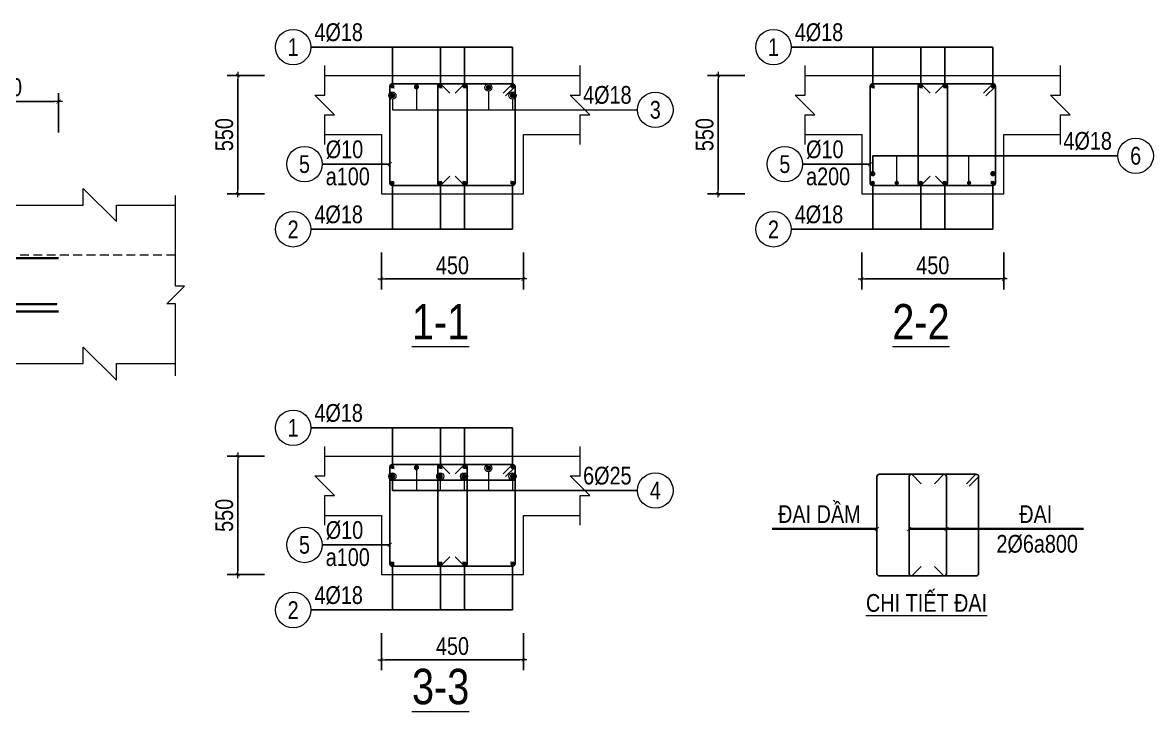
# Model space of a CAD drawing. Header units: millimetres. Extents: x 397144 to 10081729, y 99180 to 1327802.
# Drawn here: x 4983770 to 4993337, y 689748 to 695570 of the extents above; entities that cross this region are included whole.
import ezdxf
from ezdxf.enums import TextEntityAlignment as Align

# ---------------------------------------------------------------- set-up
doc = ezdxf.new("R2010")
doc.units = ezdxf.units.MM
doc.header["$PDSIZE"] = -10
doc.linetypes.add('HIDDEN', pattern=[0.375, 0.25, -0.125])
doc.layers.get('0').update_dxf_attribs({"linetype": 'CONTINUOUS'})
doc.layers.get('Defpoints').update_dxf_attribs({"color": 12, "linetype": 'CONTINUOUS'})
for name, color, linetype, lineweight in [('kata_dim', 8, 'CONTINUOUS', 13), ('kata_net khuat', 9, 'HIDDEN', 5), ('kata_net manh', 8, 'CONTINUOUS', 5), ('kata_net thay', 4, 'CONTINUOUS', 20), ('kata_text', 7, 'CONTINUOUS', 20), ('kata_thep chu', 1, 'CONTINUOUS', 35), ('kata_thep dai', 220, 'CONTINUOUS', 25)]:
    doc.layers.add(name, color=color, linetype=linetype, lineweight=lineweight)
doc.layers.add('KTH', color=7, linetype='CONTINUOUS', lineweight=5, true_color=0x004d99)
doc.styles.add('kata_text', font='arial.ttf', dxfattribs={"width": 0.8})
doc.styles.add('Star-HelCon', font='VHELVCN_0.TTF')
doc.dimstyles.new('kata_dim_30', dxfattribs={"dimscale": 60, "dimtxt": 2.5, "dimasz": 0.5, "dimexe": 1.5, "dimexo": 2.5, "dimtad": 1, "dimdec": 0, "dimlfac": 0.5, "dimzin": 0, "dimdsep": 46, "dimtxsty": 'kata_text', "dimblk": 'kata_block_ArchTick', "dimcen": 0.09, "dimdle": 1.2, "dimclrd": 8, "dimclre": 8, "dimclrt": 3, "dimadec": 0, "dimazin": 0, "dimtfac": 1, "dimtdec": 0, "dimtix": 1, "dimtofl": 0, "dimtmove": 0, "dimatfit": 3, "dimfxl": 3.75, "dimfxlon": 1, "dimtolj": 1, "dimtzin": 0, "dimarcsym": 0})
doc.dimstyles.new('kata_dim_70', dxfattribs={"dimscale": 70, "dimtxt": 2.15, "dimasz": 0.5, "dimexe": 1, "dimexo": 2, "dimtad": 1, "dimdec": 0, "dimrnd": 5, "dimzin": 0, "dimdsep": 46, "dimtxsty": 'Star-HelCon', "dimblk": 'kata_block_ArchTick', "dimcen": 0.09, "dimdle": 1.2, "dimclrd": 8, "dimclre": 8, "dimclrt": 3, "dimadec": 0, "dimazin": 0, "dimtfac": 1, "dimtdec": 0, "dimtix": 1, "dimtmove": 2, "dimatfit": 3, "dimfxl": 3.75, "dimfxlon": 1, "dimtolj": 1, "dimtzin": 0, "dimarcsym": 0})

# ---------------------------------------------------------------- blocks, each defined once
blk = doc.blocks.new('kata_block_ArchTick')
at = {"color": 8}
blk.add_line((1, 0), (-1, 0), dxfattribs=at)
at = {"color": 8, "const_width": 0.15}
blk.add_lwpolyline([(-0.5, -0.5), (0.5, 0.5)], dxfattribs=at)
blk = doc.blocks.new('*D630')
at = {"layer": 'Defpoints', "color": 0, "transparency": 16777216}
for p in [(4984073.1, 694902.4), (4983073.1, 694639.9), (4984073.1, 693539.4)]:
    blk.add_point(p, dxfattribs=at)
at = {"layer": 'KTH', "color": 8, "lineweight": -2, "transparency": 16777216}
for p, q in [((4983073.1, 694779.9), (4983073.1, 694972.4)), ((4984073.1, 694639.9), (4984073.1, 694972.4)), ((4983108.1, 694902.4), (4984038.1, 694902.4))]:
    blk.add_line(p, q, dxfattribs=at)
at = {"layer": 'KTH', "color": 8, "lineweight": -2, "transparency": 16777216, "xscale": 35, "yscale": 35, "zscale": 35, "rotation": 180}
blk.add_blockref('kata_block_ArchTick', (4983073.1, 694902.4), dxfattribs=at)
at = {"layer": 'KTH', "color": 8, "lineweight": -2, "transparency": 16777216, "xscale": 35, "yscale": 35, "zscale": 35}
blk.add_blockref('kata_block_ArchTick', (4984073.1, 694902.4), dxfattribs=at)
at = {"layer": 'KTH', "color": 3, "transparency": 16777216, "insert": (4983573.1, 695023), "char_height": 150.5, "attachment_point": 5, "style": 'Star-HelCon'}
blk.add_mtext('\\A1;1000', dxfattribs=at)
blk = doc.blocks.new('*D632')
at = {"layer": 'Defpoints', "color": 0, "transparency": 16777216}
for p in [(4986806.2, 694123), (4988006.2, 694123), (4988006.2, 693403)]:
    blk.add_point(p, dxfattribs=at)
at = {"layer": 'kata_dim', "color": 8, "lineweight": -2, "transparency": 16777216}
for p, q in [((4986806.2, 693628), (4986806.2, 693313)), ((4988006.2, 693628), (4988006.2, 693313)), ((4986836.2, 693403), (4987976.2, 693403))]:
    blk.add_line(p, q, dxfattribs=at)
at = {"layer": 'kata_dim', "color": 8, "lineweight": -2, "transparency": 16777216, "xscale": 30, "yscale": 30, "zscale": 30, "rotation": 180}
blk.add_blockref('kata_block_ArchTick', (4986806.2, 693403), dxfattribs=at)
at = {"layer": 'kata_dim', "color": 8, "lineweight": -2, "transparency": 16777216, "xscale": 30, "yscale": 30, "zscale": 30}
blk.add_blockref('kata_block_ArchTick', (4988006.2, 693403), dxfattribs=at)
at = {"layer": 'kata_dim', "color": 3, "transparency": 16777216, "insert": (4987406.2, 693517.1), "char_height": 150, "attachment_point": 5, "style": 'kata_text'}
blk.add_mtext('\\A1;450', dxfattribs=at)
blk = doc.blocks.new('kata_block_TD')
at = {"color": 6, "linetype": 'ByBlock', "lineweight": -2, "style": 'kata_text', "width": 0.8}
blk.add_attdef('SECTDET2', text='', height=5, dxfattribs=at).set_placement((0, 7.97), align=Align.CENTER)
at = {"color": 0, "linetype": 'ByBlock', "lineweight": -2, "style": 'kata_text', "width": 0.8}
blk.add_attdef('SECTDET1', text='', height=5, dxfattribs=at).set_placement((0, 1.47), align=Align.CENTER)
at = {"color": 3, "lineweight": 25, "style": 'kata_text', "width": 0.8}
blk.add_attdef('SSCALE', text='', height=2.5, dxfattribs=at).set_placement((0, -4), align=Align.CENTER)
blk = doc.blocks.new('*D633')
at = {"layer": 'Defpoints', "color": 0, "transparency": 16777216}
for p in [(4985590.2, 695123), (4986806.2, 695123), (4986806.2, 694123)]:
    blk.add_point(p, dxfattribs=at)
at = {"layer": 'kata_dim', "color": 8, "lineweight": -2, "transparency": 16777216}
for p, q in [((4985815.2, 695123), (4985500.2, 695123)), ((4985590.2, 694153), (4985590.2, 695093)), ((4985815.2, 694123), (4985500.2, 694123))]:
    blk.add_line(p, q, dxfattribs=at)
at = {"layer": 'kata_dim', "color": 8, "lineweight": -2, "transparency": 16777216, "xscale": 30, "yscale": 30, "zscale": 30}
for p, rotation in [((4985590.2, 695123), 90), ((4985590.2, 694123), 270)]:
    blk.add_blockref('kata_block_ArchTick', p, dxfattribs=dict(at, rotation=rotation))
at = {"layer": 'kata_dim', "color": 3, "transparency": 16777216, "insert": (4985476.1, 694623), "char_height": 150, "attachment_point": 5, "rotation": 90, "style": 'kata_text'}
blk.add_mtext('\\A1;550', dxfattribs=at)
blk = doc.blocks.new('kata_block_THEP')
at = {"layer": 'kata_thep chu', "color": 0}
for p, q in [((-0.5, 0), (0.5, 0)), ((-0.35, 0.35), (0.35, -0.35)), ((0.35, 0.35), (-0.35, -0.35)), ((0, 0.5), (0, -0.5))]:
    blk.add_line(p, q, dxfattribs=at)
at = {"layer": 'kata_thep chu', "color": 0, "const_width": 0.0833}
blk.add_lwpolyline([(-0.5, 0, 1), (0.5, 0, 1), (-0.5, 0, 1)], format="xyb", dxfattribs=at)
blk = doc.blocks.new('*U12')
blk.add_circle((-2.5, 0), 2.5)
at = {"layer": 'kata_text', "color": 3, "style": 'kata_text', "width": 0.8}
blk.add_attdef('DK1', (0.5, 0.85), '', height=2.5, dxfattribs=at)
at = {"layer": 'kata_text', "color": 7, "style": 'kata_text', "width": 0.8}
blk.add_attdef('SH2', text='', height=2.5, dxfattribs=at).set_placement((-2.5, 0), align=Align.MIDDLE)
blk = doc.blocks.new('*U11')
blk.add_circle((2.5, 0), 2.5)
at = {"layer": 'kata_text', "color": 3, "style": 'kata_text', "width": 0.8}
blk.add_attdef('DK2', text='', height=2.5, dxfattribs=at).set_placement((-0.85, 0.85), align=Align.RIGHT)
at = {"layer": 'kata_text', "color": 7, "style": 'kata_text', "width": 0.8}
blk.add_attdef('SH3', text='', height=2.5, dxfattribs=at).set_placement((2.5, 0), align=Align.MIDDLE)
blk = doc.blocks.new('*U13')
blk.add_circle((-2.5, 0), 2.5)
at = {"layer": 'kata_text', "color": 3, "style": 'kata_text', "width": 0.8}
for tag, p in [('DK1', (0.5, 0.85)), ('KC1', (0.5, -2.97))]:
    blk.add_attdef(tag, p, '', height=2.5, dxfattribs=at)
at = {"layer": 'kata_text', "color": 7, "style": 'kata_text', "width": 0.8}
blk.add_attdef('SH2', text='', height=2.5, dxfattribs=at).set_placement((-2.5, 0), align=Align.MIDDLE)
blk = doc.blocks.new('*D634')
at = {"layer": 'Defpoints', "color": 0, "transparency": 16777216}
for p in [(4986806.2, 690904.5), (4988006.2, 690904.5), (4988006.2, 690184.5)]:
    blk.add_point(p, dxfattribs=at)
at = {"layer": 'kata_dim', "color": 8, "lineweight": -2, "transparency": 16777216}
for p, q in [((4986806.2, 690409.5), (4986806.2, 690094.5)), ((4988006.2, 690409.5), (4988006.2, 690094.5)), ((4986836.2, 690184.5), (4987976.2, 690184.5))]:
    blk.add_line(p, q, dxfattribs=at)
at = {"layer": 'kata_dim', "color": 8, "lineweight": -2, "transparency": 16777216, "xscale": 30, "yscale": 30, "zscale": 30, "rotation": 180}
blk.add_blockref('kata_block_ArchTick', (4986806.2, 690184.5), dxfattribs=at)
at = {"layer": 'kata_dim', "color": 8, "lineweight": -2, "transparency": 16777216, "xscale": 30, "yscale": 30, "zscale": 30}
blk.add_blockref('kata_block_ArchTick', (4988006.2, 690184.5), dxfattribs=at)
at = {"layer": 'kata_dim', "color": 3, "transparency": 16777216, "insert": (4987406.2, 690298.6), "char_height": 150, "attachment_point": 5, "style": 'kata_text'}
blk.add_mtext('\\A1;450', dxfattribs=at)
blk = doc.blocks.new('*D635')
at = {"layer": 'Defpoints', "color": 0, "transparency": 16777216}
for p in [(4985590.2, 691904.5), (4986806.2, 691904.5), (4986806.2, 690904.5)]:
    blk.add_point(p, dxfattribs=at)
at = {"layer": 'kata_dim', "color": 8, "lineweight": -2, "transparency": 16777216}
for p, q in [((4985815.2, 691904.5), (4985500.2, 691904.5)), ((4985590.2, 690934.5), (4985590.2, 691874.5)), ((4985815.2, 690904.5), (4985500.2, 690904.5))]:
    blk.add_line(p, q, dxfattribs=at)
at = {"layer": 'kata_dim', "color": 8, "lineweight": -2, "transparency": 16777216, "xscale": 30, "yscale": 30, "zscale": 30}
for p, rotation in [((4985590.2, 691904.5), 90), ((4985590.2, 690904.5), 270)]:
    blk.add_blockref('kata_block_ArchTick', p, dxfattribs=dict(at, rotation=rotation))
at = {"layer": 'kata_dim', "color": 3, "transparency": 16777216, "insert": (4985476.1, 691404.5), "char_height": 150, "attachment_point": 5, "rotation": 90, "style": 'kata_text'}
blk.add_mtext('\\A1;550', dxfattribs=at)
blk = doc.blocks.new('*D636')
at = {"layer": 'Defpoints', "color": 0, "transparency": 16777216}
for p in [(4990870.2, 694123), (4992070.2, 694123), (4992070.2, 693403)]:
    blk.add_point(p, dxfattribs=at)
at = {"layer": 'kata_dim', "color": 8, "lineweight": -2, "transparency": 16777216}
for p, q in [((4990870.2, 693628), (4990870.2, 693313)), ((4992070.2, 693628), (4992070.2, 693313)), ((4990900.2, 693403), (4992040.2, 693403))]:
    blk.add_line(p, q, dxfattribs=at)
at = {"layer": 'kata_dim', "color": 8, "lineweight": -2, "transparency": 16777216, "xscale": 30, "yscale": 30, "zscale": 30, "rotation": 180}
blk.add_blockref('kata_block_ArchTick', (4990870.2, 693403), dxfattribs=at)
at = {"layer": 'kata_dim', "color": 8, "lineweight": -2, "transparency": 16777216, "xscale": 30, "yscale": 30, "zscale": 30}
blk.add_blockref('kata_block_ArchTick', (4992070.2, 693403), dxfattribs=at)
at = {"layer": 'kata_dim', "color": 3, "transparency": 16777216, "insert": (4991470.2, 693517.1), "char_height": 150, "attachment_point": 5, "style": 'kata_text'}
blk.add_mtext('\\A1;450', dxfattribs=at)
blk = doc.blocks.new('*D637')
at = {"layer": 'Defpoints', "color": 0, "transparency": 16777216}
for p in [(4989654.2, 695123), (4990870.2, 695123), (4990870.2, 694123)]:
    blk.add_point(p, dxfattribs=at)
at = {"layer": 'kata_dim', "color": 8, "lineweight": -2, "transparency": 16777216}
for p, q in [((4989879.2, 695123), (4989564.2, 695123)), ((4989654.2, 694153), (4989654.2, 695093)), ((4989879.2, 694123), (4989564.2, 694123))]:
    blk.add_line(p, q, dxfattribs=at)
at = {"layer": 'kata_dim', "color": 8, "lineweight": -2, "transparency": 16777216, "xscale": 30, "yscale": 30, "zscale": 30}
for p, rotation in [((4989654.2, 695123), 90), ((4989654.2, 694123), 270)]:
    blk.add_blockref('kata_block_ArchTick', p, dxfattribs=dict(at, rotation=rotation))
at = {"layer": 'kata_dim', "color": 3, "transparency": 16777216, "insert": (4989540.1, 694623), "char_height": 150, "attachment_point": 5, "rotation": 90, "style": 'kata_text'}
blk.add_mtext('\\A1;550', dxfattribs=at)
blk = doc.blocks.new('ct dai')
at = {"layer": 'kata_thep dai'}
for points in [[(3878222.8, -233111.4), (3878302.8, -233031.4, -0.414214), (3878324.8, -233053.4), (3878324.8, -233869.4, -0.414214), (3878302.8, -233891.4), (3877486.8, -233891.4, -0.414214), (3877464.8, -233869.4), (3877464.8, -233053.4, -0.414214), (3877486.8, -233031.4), (3878302.8, -233031.4, -0.414214), (3878324.8, -233053.4), (3878244.8, -233133.4)], [(3877838.8, -233811.4), (3877758.8, -233891.4), (3877758.8, -233891.4, -0.414214), (3877736.8, -233869.4), (3877736.8, -233053.4, -0.414214), (3877758.8, -233031.4), (3877758.8, -233031.4), (3877838.8, -233111.4)], [(3878030.8, -233031.4), (3878030.8, -233031.4, -0.414214), (3878052.8, -233053.4), (3878052.8, -233869.4, -0.414214), (3878030.8, -233891.4), (3878030.8, -233891.4), (3877950.8, -233811.4)], [(3877950.8, -233111.4), (3878030.8, -233031.4), (3878030.8, -233031.4, -0.414214), (3878052.8, -233053.4), (3878052.8, -233053.4)]]:
    blk.add_lwpolyline(points, format="xyb", dxfattribs=at)
at = {"layer": 'kata_text', "color": 3, "style": 'kata_text', "width": 0.8}
for s, p in [('ĐAI DẦM', (3876628.3, -233443.7)), ('ĐAI', (3878668.9, -233443.7)), ('2%%C6a800', (3878475.7, -233694.4))]:
    blk.add_text(s, height=150, dxfattribs=at).set_placement(p)
at = {"layer": 'kata_text', "style": 'kata_text', "width": 0.8}
blk.add_text('%%UCHI TIẾT ĐAI', height=150, dxfattribs=at).set_placement((3877372.1, -234194.6))
at = {"layer": 'kata_net manh'}
for points in [[(3877464.8, -233494.3), (3876577.4, -233494.3)], [(3877736.8, -233494.3), (3878896.2, -233494.3)], [(3878052.8, -233494.3), (3879212.2, -233494.3)]]:
    blk.add_leader(points, dimstyle='kata_dim_70', override={"dimasz": 0.5, "dimldrblk": 'ArchTick'}, dxfattribs=at)

msp = doc.modelspace()

# ---------------------------------------------------------------- linework, layer by layer
at = {"layer": 'kata_dim', "ltscale": 0.8}
for p, q in [((4986898.19768, 694833.01691), (4988972.58044, 694833.01691)), ((4991165.17732, 694215.01691), (4991165.17732, 694444.45998)), ((4991774.17732, 694215.01691), (4991774.17732, 694444.45998))]:
    msp.add_line(p, q, dxfattribs=at)
at = {"layer": 'kata_dim'}
for points in [[(4986326.19768, 694539.68358), (4986326.19768, 694789.68358), (4986409.53101, 694789.68358), (4986242.86435, 694956.35025), (4986326.19768, 694956.35025), (4986326.19768, 695206.35025)], [(4988486.19768, 694539.68358), (4988486.19768, 694789.68358), (4988569.53101, 694789.68358), (4988402.86435, 694956.35025), (4988486.19768, 694956.35025), (4988486.19768, 695206.35025)], [(4990390.17732, 694539.68358), (4990390.17732, 694789.68358), (4990473.51065, 694789.68358), (4990306.84399, 694956.35025), (4990390.17732, 694956.35025), (4990390.17732, 695206.35025)], [(4992550.17732, 694539.68358), (4992550.17732, 694789.68358), (4992633.51065, 694789.68358), (4992466.84399, 694956.35025), (4992550.17732, 694956.35025), (4992550.17732, 695206.35025)], [(4982933.14367, 694027.41481), (4984283.14367, 694027.41481), (4984283.14367, 694167.41481), (4984563.14367, 693887.41481), (4984563.14367, 694027.41481), (4985064.30691, 694027.41481)], [(4985064.30691, 692583.10343), (4985064.30691, 693192.17076), (4984989.30691, 693192.17076), (4985139.30691, 693342.17076), (4985064.30691, 693342.17076), (4985064.30691, 694109.80843)], [(4982933.14367, 692687.41481), (4984283.14367, 692687.41481), (4984283.14367, 692827.41481), (4984563.14367, 692547.41481), (4984563.14367, 692687.41481), (4985064.30691, 692687.41481)], [(4986326.19768, 691321.16503), (4986326.19768, 691571.16503), (4986409.53101, 691571.16503), (4986242.86435, 691737.83169), (4986326.19768, 691737.83169), (4986326.19768, 691987.83169)], [(4988486.19768, 691321.16503), (4988486.19768, 691571.16503), (4988569.53101, 691571.16503), (4988402.86435, 691737.83169), (4988486.19768, 691737.83169), (4988486.19768, 691987.83169)]]:
    msp.add_lwpolyline(points, dxfattribs=at)
at = {"layer": 'kata_net khuat', "ltscale": 300}
msp.add_line((4983073.14367, 693607.41481), (4985064.30691, 693607.41481), dxfattribs=at)
at = {"layer": 'kata_net manh'}
for p, q in [((4987101.19768, 695026.40027), (4987101.19768, 694833.01691)), ((4987710.19768, 694991.79077), (4987710.19768, 694833.01691)), ((4986898.19768, 694923.01691), (4986898.19768, 694833.01691)), ((4987914.19768, 694923.01691), (4987914.19768, 694833.01691)), ((4987101.19768, 691807.88171), (4987101.19768, 691614.49836)), ((4986898.19768, 691704.49836), (4986898.19768, 691614.49836)), ((4987303.0659, 691704.49836), (4987303.0659, 691614.49836)), ((4987504.0929, 691704.49836), (4987504.0929, 691614.49836)), ((4987710.19768, 691773.27221), (4987710.19768, 691614.49836)), ((4987914.19768, 691704.49836), (4987914.19768, 691614.49836))]:
    msp.add_line(p, q, dxfattribs=at)
for centre in [(4987710.19768, 695021.79077), (4986898.19768, 694953.01691), (4987914.19768, 694953.01691), (4987710.19768, 691803.27221), (4986898.19768, 691734.49836), (4987303.0659, 691734.49836), (4987504.0929, 691734.49836), (4987914.19768, 691734.49836)]:
    msp.add_circle(centre, 30, dxfattribs=at)
at = {"layer": 'kata_net thay'}
for p, q in [((4986326.19768, 695123.01691), (4988486.19768, 695123.01691)), ((4990390.17732, 695123.01691), (4992550.17732, 695123.01691)), ((4986326.19768, 691904.49836), (4988486.19768, 691904.49836))]:
    msp.add_line(p, q, dxfattribs=at)
for points in [[(4986326.19768, 694623.01691), (4986806.19768, 694623.01691), (4986806.19768, 694123.01691), (4988006.19768, 694123.01691), (4988006.19768, 694623.01691), (4988486.19768, 694623.01691)], [(4990390.17732, 694623.01691), (4990870.17732, 694623.01691), (4990870.17732, 694123.01691), (4992070.17732, 694123.01691), (4992070.17732, 694623.01691), (4992550.17732, 694623.01691)], [(4986326.19768, 691404.49836), (4986806.19768, 691404.49836), (4986806.19768, 690904.49836), (4988006.19768, 690904.49836), (4988006.19768, 691404.49836), (4988486.19768, 691404.49836)]]:
    msp.add_lwpolyline(points, dxfattribs=at)
at = {"layer": 'kata_thep chu'}
msp.add_line((4970806.20543, 693578.41481), (4984073.14367, 693578.41481), dxfattribs=at)
msp.add_lwpolyline([(4970840.71285, 693344.17488), (4970840.71285, 693148.36667, 0.4142135624), (4970860.71285, 693128.36667), (4984073.14367, 693128.36667)], format="xyb", dxfattribs=at)
at = {"layer": 'kata_thep chu', "flags": 128}
msp.add_lwpolyline([(4984057.9534, 693188.48789), (4984057.9534, 693188.48789, -0.414213562), (4984057.9534, 693188.48789), (4980974.30179, 693188.48789)], format="xyb", dxfattribs=at)
at = {"layer": 'kata_thep dai'}
msp.add_line((4986876.19768, 691703.28221), (4987936.19768, 691703.28221), dxfattribs=at)
for points in [[(4987834.19768, 694973.01691), (4987914.19768, 695053.01691, -0.414213562), (4987936.19768, 695031.01691), (4987936.19768, 694215.01691, -0.414213562), (4987914.19768, 694193.01691), (4986898.19768, 694193.01691, -0.414213562), (4986876.19768, 694215.01691), (4986876.19768, 695031.01691, -0.414213562), (4986898.19768, 695053.01691), (4987914.19768, 695053.01691, -0.414213562), (4987936.19768, 695031.01691), (4987856.19768, 694951.01691)], [(4987384.19768, 694273.01691), (4987304.19768, 694193.01691), (4987304.19768, 694193.01691, -0.414213562), (4987282.19768, 694215.01691), (4987282.19768, 695031.01691, -0.414213562), (4987304.19768, 695053.01691), (4987304.19768, 695053.01691), (4987384.19768, 694973.01691)], [(4987428.19768, 694273.01691), (4987508.19768, 694193.01691), (4987508.19768, 694193.01691, 0.414213562), (4987530.19768, 694215.01691), (4987530.19768, 695031.01691, 0.414213562), (4987508.19768, 695053.01691), (4987508.19768, 695053.01691), (4987428.19768, 694973.01691)], [(4991898.17732, 694973.01691), (4991978.17732, 695053.01691, -0.414213562), (4992000.17732, 695031.01691), (4992000.17732, 694215.01691, -0.414213562), (4991978.17732, 694193.01691), (4990962.17732, 694193.01691, -0.414213562), (4990940.17732, 694215.01691), (4990940.17732, 695031.01691, -0.414213562), (4990962.17732, 695053.01691), (4991978.17732, 695053.01691, -0.414213562), (4992000.17732, 695031.01691), (4991920.17732, 694951.01691)], [(4991448.17732, 694273.01691), (4991368.17732, 694193.01691), (4991368.17732, 694193.01691, -0.414213562), (4991346.17732, 694215.01691), (4991346.17732, 695031.01691, -0.414213562), (4991368.17732, 695053.01691), (4991368.17732, 695053.01691), (4991448.17732, 694973.01691)], [(4991492.17732, 694273.01691), (4991572.17732, 694193.01691), (4991572.17732, 694193.01691, 0.414213562), (4991594.17732, 694215.01691), (4991594.17732, 695031.01691, 0.414213562), (4991572.17732, 695053.01691), (4991572.17732, 695053.01691), (4991492.17732, 694973.01691)], [(4987834.19768, 691754.49836), (4987914.19768, 691834.49836, -0.414213562), (4987936.19768, 691812.49836), (4987936.19768, 690996.49836, -0.414213562), (4987914.19768, 690974.49836), (4986898.19768, 690974.49836, -0.414213562), (4986876.19768, 690996.49836), (4986876.19768, 691812.49836, -0.414213562), (4986898.19768, 691834.49836), (4987914.19768, 691834.49836, -0.414213562), (4987936.19768, 691812.49836), (4987856.19768, 691732.49836)], [(4987384.19768, 691054.49836), (4987304.19768, 690974.49836), (4987304.19768, 690974.49836, -0.414213562), (4987282.19768, 690996.49836), (4987282.19768, 691812.49836, -0.414213562), (4987304.19768, 691834.49836), (4987304.19768, 691834.49836), (4987384.19768, 691754.49836)], [(4987428.19768, 691054.49836), (4987508.19768, 690974.49836), (4987508.19768, 690974.49836, 0.414213562), (4987530.19768, 690996.49836), (4987530.19768, 691812.49836, 0.414213562), (4987508.19768, 691834.49836), (4987508.19768, 691834.49836), (4987428.19768, 691754.49836)]]:
    msp.add_lwpolyline(points, format="xyb", dxfattribs=at)

# ---------------------------------------------------------------- block references
at = {"layer": 'kata_net manh', "xscale": 60, "yscale": 60, "zscale": 60}
for name, p, values in [('*U12', (4986208.19768, 695363.01691), {'SH2': '1', 'DK1': '4%%C18'}), ('*U12', (4990272.17732, 695363.01691), {'SH2': '1', 'DK1': '4%%C18'}), ('*U11', (4988972.58044, 694833.01691), {'SH3': '3', 'DK2': '4%%C18'}), ('*U13', (4986304.19768, 694373.01691), {'SH2': '5', 'DK1': '%%C10', 'KC1': 'a100'}), ('*U13', (4990368.17732, 694373.01691), {'SH2': '5', 'DK1': '%%C10', 'KC1': 'a200'}), ('*U11', (4993036.56007, 694444.45998), {'SH3': '6', 'DK2': '4%%C18'}), ('*U12', (4986208.19768, 693823.01691), {'SH2': '2', 'DK1': '4%%C18'}), ('*U12', (4990272.17732, 693823.01691), {'SH2': '2', 'DK1': '4%%C18'}), ('*U12', (4986208.19768, 692144.49836), {'SH2': '1', 'DK1': '4%%C18'}), ('*U11', (4988972.58044, 691614.49836), {'SH3': '4', 'DK2': '6%%C25'}), ('*U13', (4986304.19768, 691154.49836), {'SH2': '5', 'DK1': '%%C10', 'KC1': 'a100'}), ('*U12', (4986208.19768, 690604.49836), {'SH2': '2', 'DK1': '4%%C18'})]:
    msp.add_blockref(name, p, dxfattribs=at).add_auto_attribs(values)
at = {"layer": 'kata_text'}
ref = msp.add_blockref('kata_block_TD', (4987306.19768, 692803.01691), dxfattribs=dict(at, xscale=60, yscale=60, zscale=60))
ref.add_attrib('SECTDET1', '%%u1-1', dxfattribs={"layer": '0', "color": 0, "linetype": 'ByBlock', "lineweight": -2, "height": 300, "style": 'kata_text', "width": 0.8}).set_placement((4987306.19768, 692891.25589), align=Align.CENTER)
ref = msp.add_blockref('kata_block_TD', (4991370.17732, 692803.01691), dxfattribs=dict(at, xscale=60, yscale=60, zscale=60))
ref.add_attrib('SECTDET1', '%%u2-2', dxfattribs={"layer": '0', "color": 0, "linetype": 'ByBlock', "lineweight": -2, "height": 300, "style": 'kata_text', "width": 0.8}).set_placement((4991370.17732, 692891.25589), align=Align.CENTER)
ref = msp.add_blockref('kata_block_TD', (4987306.19768, 689719.31946), dxfattribs=dict(at, xscale=60, yscale=60, zscale=60))
ref.add_attrib('SECTDET1', '%%u3-3', dxfattribs={"layer": '0', "color": 0, "linetype": 'ByBlock', "lineweight": -2, "height": 300, "style": 'kata_text', "width": 0.8}).set_placement((4987306.19768, 689807.55843), align=Align.CENTER)
at = {"layer": 'kata_thep chu'}
for p, xscale, yscale, zscale in [((4986898.19768, 695031.01691), 28, 28, 28), ((4987101.19768, 695026.40027), 40, 40, 40), ((4987304.19768, 695031.01691), 28, 28, 28), ((4987507.19768, 695031.01691), 28, 28, 28), ((4987914.19768, 695031.01691), 28, 28, 28), ((4990962.17732, 695031.01691), 28, 28, 28), ((4991368.17732, 695031.01691), 28, 28, 28), ((4991571.17732, 695031.01691), 28, 28, 28), ((4991978.17732, 695031.01691), 28, 28, 28), ((4986898.19768, 694953.01691), 40, 40, 40), ((4987710.19768, 695021.79077), 40, 40, 40), ((4987914.19768, 694953.01691), 40, 40, 40), ((4986898.19768, 694215.01691), 32, 32, 32), ((4987304.19768, 694215.01691), 32, 32, 32), ((4987507.19768, 694215.01691), 32, 32, 32), ((4987914.19768, 694215.01691), 32, 32, 32), ((4990962.17732, 694215.01691), 32, 32, 32), ((4991165.17732, 694215.01691), 32, 32, 32), ((4991368.17732, 694215.01691), 32, 32, 32), ((4991571.17732, 694215.01691), 32, 32, 32), ((4991777.2821, 694215.01691), 32, 32, 32), ((4991978.17732, 694215.01691), 32, 32, 32), ((4986898.19768, 691812.49836), 28, 28, 28), ((4987101.19768, 691807.88171), 40, 40, 40), ((4987304.19768, 691812.49836), 28, 28, 28), ((4987507.19768, 691812.49836), 28, 28, 28), ((4987710.19768, 691803.27221), 40, 40, 40), ((4987914.19768, 691812.49836), 28, 28, 28), ((4986898.19768, 691734.49836), 40, 40, 40), ((4987303.0659, 691734.49836), 40, 40, 40), ((4987504.0929, 691734.49836), 40, 40, 40), ((4987914.19768, 691734.49836), 40, 40, 40), ((4986898.19768, 690996.49836), 32, 32, 32), ((4987304.19768, 690996.49836), 32, 32, 32), ((4987507.19768, 690996.49836), 32, 32, 32), ((4987914.19768, 690996.49836), 32, 32, 32)]:
    msp.add_blockref('kata_block_THEP', p, dxfattribs=dict(at, xscale=xscale, yscale=yscale, zscale=zscale))
at = {"layer": 'kata_thep chu', "xscale": -40, "yscale": 40, "zscale": 40, "rotation": 180}
for p in [(4990962.17732, 694293.01691), (4991978.17732, 694293.01691)]:
    msp.add_blockref('kata_block_THEP', p, dxfattribs=at)
at = {"layer": 'kata_thep chu'}
msp.add_blockref('ct dai', (1113532.92455, 924783.74935), dxfattribs=at)

# ---------------------------------------------------------------- dimensions: what is measured, and where the dimension line sits
at = {"layer": 'kata_dim'}
for base, p1, p2, picture, middle in [((4985590.19768, 695123.01691), (4986806.19768, 694123.01691), (4986806.19768, 695123.01691), '*D633', (4985476.11173, 694623.01691)), ((4989654.17732, 695123.01691), (4990870.17732, 694123.01691), (4990870.17732, 695123.01691), '*D637', (4989540.09137, 694623.01691)), ((4985590.19768, 691904.49836), (4986806.19768, 690904.49836), (4986806.19768, 691904.49836), '*D635', (4985476.11173, 691404.49836))]:
    dim = msp.add_linear_dim(base=base, p1=p1, p2=p2, angle=270, text='550', dimstyle='kata_dim_30', dxfattribs=at)
    dim.commit()
    dim.dimension.update_dxf_attribs({"geometry": picture, "text_midpoint": middle})
for base, p1, p2, picture, middle in [((4988006.19768, 693403.01691), (4986806.19768, 694123.01691), (4988006.19768, 694123.01691), '*D632', (4987406.19768, 693517.10286)), ((4992070.17732, 693403.01691), (4990870.17732, 694123.01691), (4992070.17732, 694123.01691), '*D636', (4991470.17732, 693517.10286)), ((4988006.19768, 690184.49836), (4986806.19768, 690904.49836), (4988006.19768, 690904.49836), '*D634', (4987406.19768, 690298.58431))]:
    dim = msp.add_linear_dim(base=base, p1=p1, p2=p2, text='450', dimstyle='kata_dim_30', dxfattribs=at)
    dim.commit()
    dim.dimension.update_dxf_attribs({"geometry": picture, "text_midpoint": middle})
at = {"layer": 'KTH'}
dim = msp.add_linear_dim(base=(4984073.14367, 694902.41481), p1=(4983073.14367, 694639.91481), p2=(4984073.14367, 693539.41481), dimstyle='kata_dim_70', dxfattribs=at)
dim.commit()
dim.dimension.update_dxf_attribs({"geometry": '*D630', "text_midpoint": (4983573.14367, 695023.02015)})

# ---------------------------------------------------------------- leaders
at = {"layer": 'kata_net manh'}
for points in [[(4986898.19768, 695031.01691), (4986898.19768, 695363.01691), (4986208.19768, 695363.01691)], [(4987304.19768, 695031.01691), (4987304.19768, 695363.01691), (4986208.19768, 695363.01691)], [(4987507.19768, 695031.01691), (4987507.19768, 695363.01691), (4986208.19768, 695363.01691)], [(4987914.19768, 695031.01691), (4987914.19768, 695363.01691), (4986208.19768, 695363.01691)], [(4990962.17732, 695031.01691), (4990962.17732, 695363.01691), (4990272.17732, 695363.01691)], [(4991368.17732, 695031.01691), (4991368.17732, 695363.01691), (4990272.17732, 695363.01691)], [(4991571.17732, 695031.01691), (4991571.17732, 695363.01691), (4990272.17732, 695363.01691)], [(4991978.17732, 695031.01691), (4991978.17732, 695363.01691), (4990272.17732, 695363.01691)], [(4986876.19768, 694373.01691), (4986304.19768, 694373.01691)], [(4990940.17732, 694373.01691), (4990368.17732, 694373.01691)], [(4990962.17732, 694293.01691), (4990962.17732, 694444.45998), (4993036.56007, 694444.45998)], [(4986898.19768, 694215.01691), (4986898.19768, 693823.01691), (4986208.19768, 693823.01691)], [(4987304.19768, 694215.01691), (4987304.19768, 693823.01691), (4986208.19768, 693823.01691)], [(4987507.19768, 694215.01691), (4987507.19768, 693823.01691), (4986208.19768, 693823.01691)], [(4987914.19768, 694215.01691), (4987914.19768, 693823.01691), (4986208.19768, 693823.01691)], [(4990962.17732, 694215.01691), (4990962.17732, 693823.01691), (4990272.17732, 693823.01691)], [(4991368.17732, 694215.01691), (4991368.17732, 693823.01691), (4990272.17732, 693823.01691)], [(4991571.17732, 694215.01691), (4991571.17732, 693823.01691), (4990272.17732, 693823.01691)], [(4991978.17732, 694215.01691), (4991978.17732, 693823.01691), (4990272.17732, 693823.01691)], [(4986898.19768, 691812.49836), (4986898.19768, 692144.49836), (4986208.19768, 692144.49836)], [(4987304.19768, 691812.49836), (4987304.19768, 692144.49836), (4986208.19768, 692144.49836)], [(4987507.19768, 691812.49836), (4987507.19768, 692144.49836), (4986208.19768, 692144.49836)], [(4987914.19768, 691812.49836), (4987914.19768, 692144.49836), (4986208.19768, 692144.49836)], [(4986898.19768, 691734.49836), (4986898.19768, 691614.49836), (4988972.58044, 691614.49836)], [(4986876.19768, 691154.49836), (4986304.19768, 691154.49836)], [(4986898.19768, 690996.49836), (4986898.19768, 690604.49836), (4986208.19768, 690604.49836)], [(4987304.19768, 690996.49836), (4987304.19768, 690604.49836), (4986208.19768, 690604.49836)], [(4987507.19768, 690996.49836), (4987507.19768, 690604.49836), (4986208.19768, 690604.49836)], [(4987914.19768, 690996.49836), (4987914.19768, 690604.49836), (4986208.19768, 690604.49836)]]:
    msp.add_leader(points, dimstyle='kata_dim_70', override={"dimasz": 0.5, "dimldrblk": 'ArchTick'}, dxfattribs=at)

doc.saveas('drawing.dxf')
